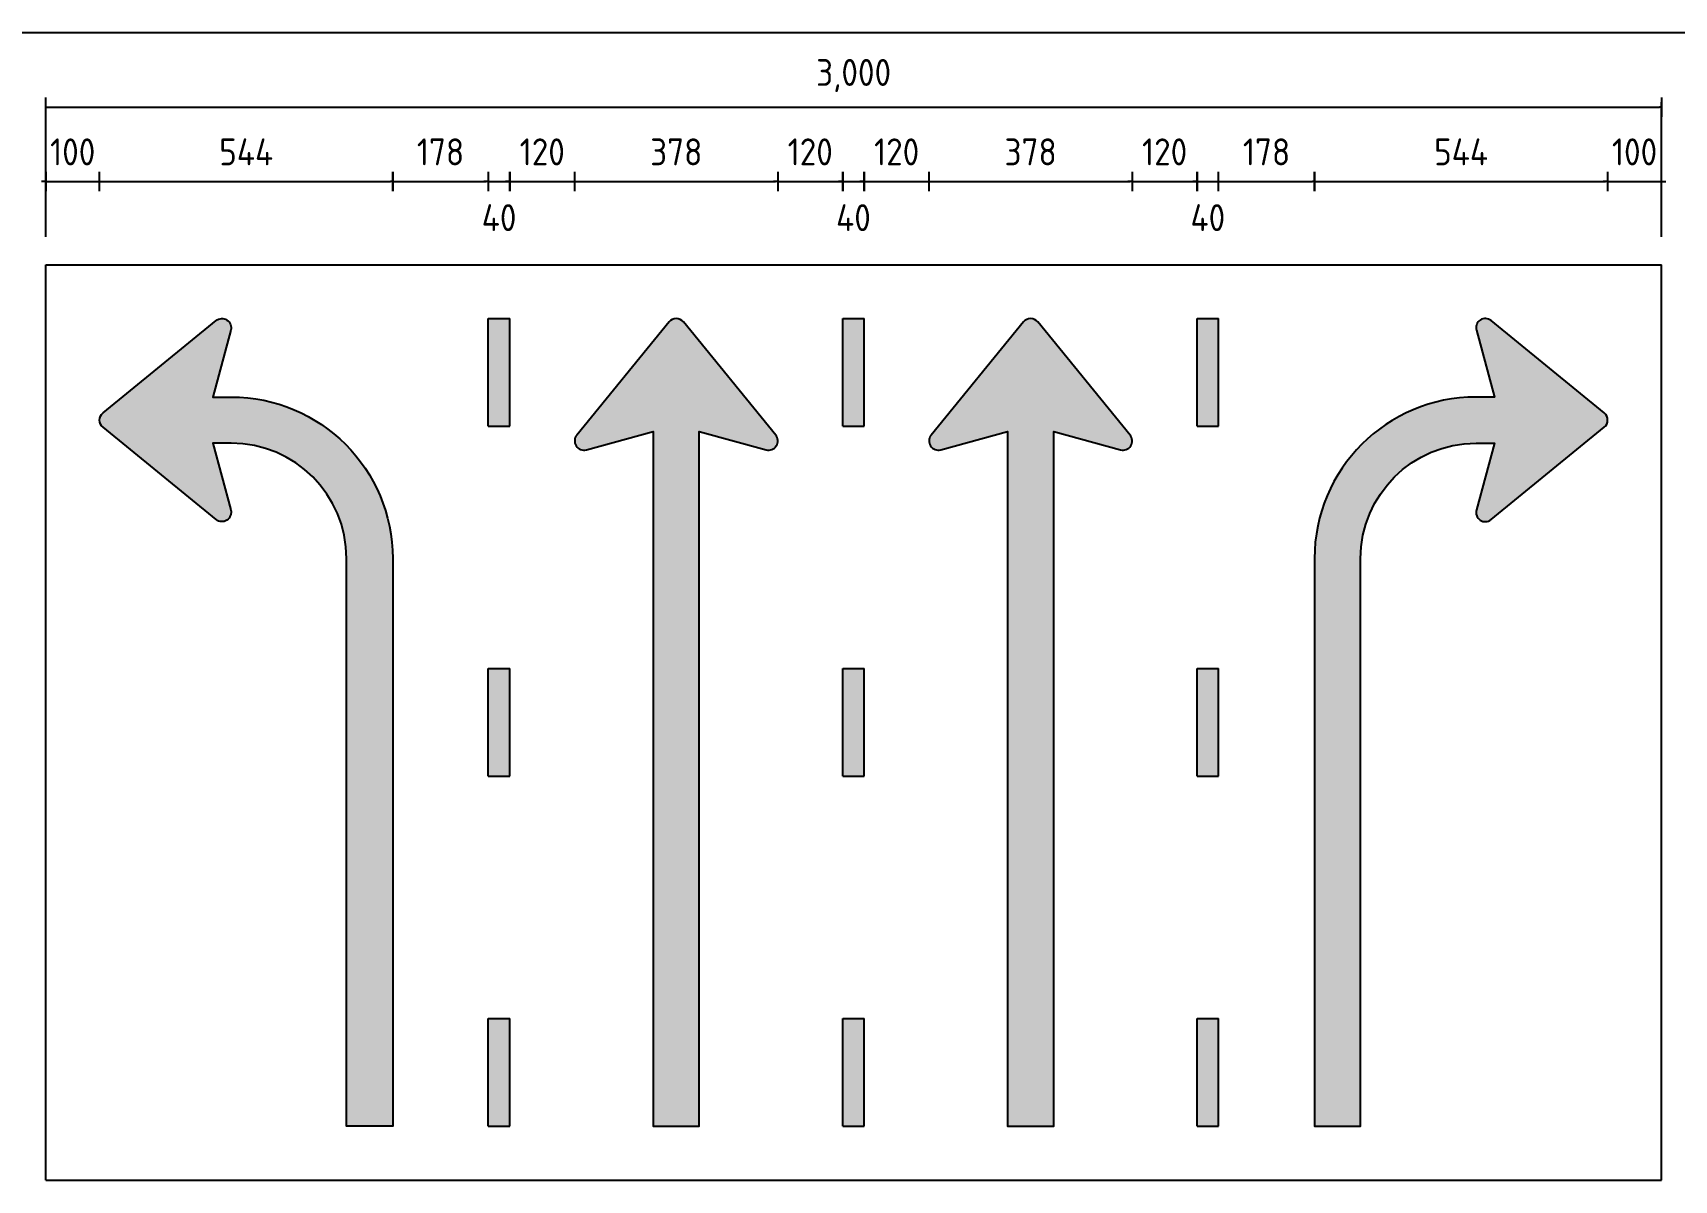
# Model space of a CAD drawing. Extents: x -30 to 420, y 0 to 297.
# Drawn here: x 76.9 to 229.3, y 186 to 292.5 of the extents above; entities that cross this region are included whole.
import ezdxf
from ezdxf.enums import TextEntityAlignment as Align

# ---------------------------------------------------------------- set-up
doc = ezdxf.new("R2010")
doc.units = 0
doc.header["$LTSCALE"] = 12
doc.header["$MEASUREMENT"] = 0
doc.layers.get('0').update_dxf_attribs({"linetype": 'CONTINUOUS'})
doc.layers.get('Defpoints').update_dxf_attribs({"linetype": 'CONTINUOUS'})
for name, color, linetype in [('L25', 1, 'CONTINUOUS'), ('L35', 3, 'CONTINUOUS'), ('T25', 1, 'CONTINUOUS'), ('TBLK18', 4, 'CONTINUOUS'), ('TBLK25', 1, 'CONTINUOUS'), ('TBLK35', 3, 'CONTINUOUS'), ('TBLK50', 7, 'CONTINUOUS')]:
    doc.layers.add(name, color=color, linetype=linetype)
doc.styles.add('ISO', font='iso')
doc.dimstyles.new('SIGNSDIM-20', dxfattribs={"dimtxt": 2.5, "dimasz": 0.2, "dimexe": 1.5, "dimexo": 2, "dimgap": 1.5, "dimtad": 1, "dimdec": 0, "dimlfac": 20, "dimrnd": 1, "dimdsep": 46, "dimlunit": 6, "dimtxsty": 'ISO', "dimblk": 'SGNDIM', "dimcen": 2.5, "dimse1": 1, "dimse2": 1, "dimadec": 0, "dimazin": 0, "dimtfac": 1, "dimtdec": 0, "dimtix": 1, "dimtmove": 0, "dimatfit": 3, "dimldrblk": 'SGNDIM', "dimfxl": 1, "dimtolj": 1, "dimtzin": 0, "dimarcsym": 0})

# ---------------------------------------------------------------- blocks, each defined once
blk = doc.blocks.new('A3BBLK')
at = {"layer": 'TBLK50'}
blk.add_line((415.5000000000002, 292.5), (13, 292.5), dxfattribs=at)
blk = doc.blocks.new('a3_in_vtblk_trial')
blk.add_blockref('A3BBLK', (0, 0))
at = {"layer": 'TBLK18', "style": 'ISO'}
blk.add_attdef('MR_DIRECTORATE', text='', height=1.5, dxfattribs=at).set_placement((381.4999759511999, 67.11854008754318), align=Align.CENTER)
for tag, p in [('STREET_NAME', (355.5137895790352, 61.09980758557714)), ('SUBURB_POSTCODE', (388.4876006384665, 61.09980758557715)), ('TELEPHONE_NO.', (368.305585181161, 58.83607451485062)), ('FAX_NO.', (393.5551626321451, 58.83607451485064))]:
    blk.add_attdef(tag, p, '', height=1.5, dxfattribs=at)
at = {"layer": 'TBLK25', "style": 'ISO'}
for tag, height, p in [('MR_BRANCH', 2, (381.4999759511999, 64.19890984097322)), ('ROAD_SECTION', 1.75, (384.5000000000002, 29.16173896970201)), ('SLK', 1.75, (384.5000000000002, 26.1075246124858)), ('CHAINAGE', 1.75, (384.5000000000002, 19.20540307318197)), ('DRG_TYPE_03', 1.75, (360.5136367805103, 11.49817876604902)), ('DRG_TYPE_02', 1.75, (360.5136367805103, 8.36094648421215)), ('DRG_TYPE_01', 1.75, (360.3001827363209, 5.421370036774192))]:
    blk.add_attdef(tag, text='', height=height, dxfattribs=at).set_placement(p, align=Align.CENTER)
for tag, p, height in [('FILE_NUMBER', (371.7734372500394, 53.23654939078443), 2.5), ('DESIGNED_/_DRAWN', (371.7734372500394, 48.48654939078443), 2), ('DATE', (405.6827107580104, 48.48654939078443), 2), ('VERIFIED', (371.7734372500394, 43.48654939078443), 2), ('DATE', (405.6827107580104, 43.40438194418351), 2), ('APPROVED', (371.7734372500394, 38.48654939078443), 2), ('DATE', (405.6827107580104, 38.39183374674627), 2), ('LOCAL_AUTHORITY', (370.4803380961682, 16.73347288757691), 1.25)]:
    blk.add_attdef(tag, p, '', height=height, dxfattribs=at)
at = {"layer": 'TBLK35', "style": 'ISO', "width": 0.9}
for tag, p in [('ROAD_PROJECT&NUMBER', (384.5000000000002, 32.2306857455136)), ('DRAWING_DESCRIPTION', (384.5000000000002, 22.28803357079107))]:
    blk.add_attdef(tag, text='', height=2.5, dxfattribs=at).set_placement(p, align=Align.CENTER)
at = {"layer": 'TBLK50', "style": 'ISO'}
blk.add_attdef('DRG_NUMBER', (370.5000239680314, 6.021273163303363), '', height=5, dxfattribs=at)
blk = doc.blocks.new('SGNDIM')
for p, q in [((0, 0), (-1, 0)), ((0, 4.5), (0, -4.5))]:
    blk.add_line(p, q)
blk = doc.blocks.new('*D25')
at = {"layer": 'Defpoints', "color": 0}
for p in [(228.1120982256147, 285.5914054584233), (78.11209822561473, 281.0497433291869), (228.1120982256147, 281.0497433291869)]:
    blk.add_point(p, dxfattribs=at)
at = {"layer": 'L25', "color": 0, "lineweight": -2}
blk.add_line((78.31209822561473, 285.5914054584233), (227.9120982256147, 285.5914054584233), dxfattribs=at)
at = {"layer": 'L25', "color": 0, "lineweight": -2, "xscale": 0.2, "yscale": 0.2, "zscale": 0.2, "rotation": 180}
blk.add_blockref('SGNDIM', (78.11209822561473, 285.5914054584233), dxfattribs=at)
at = {"layer": 'L25', "color": 0, "lineweight": -2, "xscale": 0.2, "yscale": 0.2, "zscale": 0.2}
blk.add_blockref('SGNDIM', (228.1120982256147, 285.5914054584233), dxfattribs=at)
at = {"layer": 'L25', "color": 0, "insert": (153.1120982256147, 288.5289054584233), "char_height": 2.5, "attachment_point": 5, "style": 'ISO'}
blk.add_mtext('\\A1;3,000', dxfattribs=at)
blk = doc.blocks.new('*D27')
at = {"layer": 'Defpoints', "color": 0}
for p in [(83.11209822561473, 278.6966214340641), (78.11209822561473, 270.9723527356928), (83.11209822561473, 270.9723527356928)]:
    blk.add_point(p, dxfattribs=at)
at = {"layer": 'L25', "color": 0, "lineweight": -2}
for p, q in [((77.91209822561473, 278.6966214340641), (77.71209822561472, 278.6966214340641)), ((78.11209822561473, 278.6966214340641), (83.11209822561473, 278.6966214340641)), ((83.31209822561473, 278.6966214340641), (83.51209822561474, 278.6966214340641))]:
    blk.add_line(p, q, dxfattribs=at)
at = {"layer": 'L25', "color": 0, "lineweight": -2, "xscale": 0.2, "yscale": 0.2, "zscale": 0.2}
blk.add_blockref('SGNDIM', (78.11209822561473, 278.6966214340641), dxfattribs=at)
at = {"layer": 'L25', "color": 0, "lineweight": -2, "xscale": 0.2, "yscale": 0.2, "zscale": 0.2, "rotation": 180}
blk.add_blockref('SGNDIM', (83.11209822561473, 278.6966214340641), dxfattribs=at)
at = {"layer": 'L25', "color": 0, "insert": (80.61209822561473, 281.4466214340641), "char_height": 2.5, "attachment_point": 5, "style": 'ISO'}
blk.add_mtext('\\A1;100', dxfattribs=at)
blk = doc.blocks.new('*D28')
at = {"layer": 'Defpoints', "color": 0}
for p in [(110.3263839399005, 278.6966214340641), (110.3263839399005, 278.6966214340641), (83.11209822561473, 270.9723527356928)]:
    blk.add_point(p, dxfattribs=at)
at = {"layer": 'L25', "color": 0, "lineweight": -2}
blk.add_line((83.31209822561473, 278.6966214340641), (110.1263839399005, 278.6966214340641), dxfattribs=at)
at = {"layer": 'L25', "color": 0, "lineweight": -2, "xscale": 0.2, "yscale": 0.2, "zscale": 0.2, "rotation": 180}
blk.add_blockref('SGNDIM', (83.11209822561473, 278.6966214340641), dxfattribs=at)
at = {"layer": 'L25', "color": 0, "lineweight": -2, "xscale": 0.2, "yscale": 0.2, "zscale": 0.2}
blk.add_blockref('SGNDIM', (110.3263839399005, 278.6966214340641), dxfattribs=at)
at = {"layer": 'L25', "color": 0, "insert": (96.7192410827576, 281.4466214340641), "char_height": 2.5, "attachment_point": 5, "style": 'ISO'}
blk.add_mtext('\\A1;544', dxfattribs=at)
blk = doc.blocks.new('*D29')
at = {"layer": 'Defpoints', "color": 0}
for p in [(154.0954482256164, 278.6966214340641), (160.116876797045, 278.6966214340641), (160.116876797045, 278.6966214340641)]:
    blk.add_point(p, dxfattribs=at)
at = {"layer": 'L25', "color": 0, "lineweight": -2}
for p, q in [((153.8954482256164, 278.6966214340641), (153.6954482256164, 278.6966214340641)), ((154.0954482256164, 278.6966214340641), (160.116876797045, 278.6966214340641)), ((160.316876797045, 278.6966214340641), (160.516876797045, 278.6966214340641))]:
    blk.add_line(p, q, dxfattribs=at)
at = {"layer": 'L25', "color": 0, "lineweight": -2, "xscale": 0.2, "yscale": 0.2, "zscale": 0.2}
blk.add_blockref('SGNDIM', (154.0954482256164, 278.6966214340641), dxfattribs=at)
at = {"layer": 'L25', "color": 0, "lineweight": -2, "xscale": 0.2, "yscale": 0.2, "zscale": 0.2, "rotation": 180}
blk.add_blockref('SGNDIM', (160.116876797045, 278.6966214340641), dxfattribs=at)
at = {"layer": 'L25', "color": 0, "insert": (157.1061625113307, 281.4466214340641), "char_height": 2.5, "attachment_point": 5, "style": 'ISO'}
blk.add_mtext('\\A1;120', dxfattribs=at)
blk = doc.blocks.new('*D30')
at = {"layer": 'Defpoints', "color": 0}
for p in [(160.116876797045, 278.6966214340641), (178.9740196541878, 278.6966214340641), (178.9740196541878, 278.6966214340641)]:
    blk.add_point(p, dxfattribs=at)
at = {"layer": 'L25', "color": 0, "lineweight": -2}
blk.add_line((160.316876797045, 278.6966214340641), (178.7740196541878, 278.6966214340641), dxfattribs=at)
at = {"layer": 'L25', "color": 0, "lineweight": -2, "xscale": 0.2, "yscale": 0.2, "zscale": 0.2, "rotation": 180}
blk.add_blockref('SGNDIM', (160.116876797045, 278.6966214340641), dxfattribs=at)
at = {"layer": 'L25', "color": 0, "lineweight": -2, "xscale": 0.2, "yscale": 0.2, "zscale": 0.2}
blk.add_blockref('SGNDIM', (178.9740196541878, 278.6966214340641), dxfattribs=at)
at = {"layer": 'L25', "color": 0, "insert": (169.5454482256164, 281.4466214340641), "char_height": 2.5, "attachment_point": 5, "style": 'ISO'}
blk.add_mtext('\\A1;{\\Fiso;378}', dxfattribs=at)
blk = doc.blocks.new('*D31')
at = {"layer": 'Defpoints', "color": 0}
for p in [(178.9740196541878, 278.6966214340641), (184.9954482256164, 278.6966214340641), (184.9954482256164, 278.6966214340641)]:
    blk.add_point(p, dxfattribs=at)
at = {"layer": 'L25', "color": 0, "lineweight": -2}
for p, q in [((178.7740196541878, 278.6966214340641), (178.5740196541878, 278.6966214340641)), ((178.9740196541878, 278.6966214340641), (184.9954482256164, 278.6966214340641)), ((185.1954482256164, 278.6966214340641), (185.3954482256164, 278.6966214340641))]:
    blk.add_line(p, q, dxfattribs=at)
at = {"layer": 'L25', "color": 0, "lineweight": -2, "xscale": 0.2, "yscale": 0.2, "zscale": 0.2}
blk.add_blockref('SGNDIM', (178.9740196541878, 278.6966214340641), dxfattribs=at)
at = {"layer": 'L25', "color": 0, "lineweight": -2, "xscale": 0.2, "yscale": 0.2, "zscale": 0.2, "rotation": 180}
blk.add_blockref('SGNDIM', (184.9954482256164, 278.6966214340641), dxfattribs=at)
at = {"layer": 'L25', "color": 0, "insert": (181.9847339399021, 281.4466214340641), "char_height": 2.5, "attachment_point": 5, "style": 'ISO'}
blk.add_mtext('\\A1;120', dxfattribs=at)
blk = doc.blocks.new('*D32')
at = {"layer": 'Defpoints', "color": 0}
for p in [(195.897812511329, 278.6966214340641), (223.1120982256147, 278.6966214340641), (223.1120982256147, 278.6966214340641)]:
    blk.add_point(p, dxfattribs=at)
at = {"layer": 'L25', "color": 0, "lineweight": -2}
blk.add_line((196.097812511329, 278.6966214340641), (222.9120982256147, 278.6966214340641), dxfattribs=at)
at = {"layer": 'L25', "color": 0, "lineweight": -2, "xscale": 0.2, "yscale": 0.2, "zscale": 0.2, "rotation": 180}
blk.add_blockref('SGNDIM', (195.897812511329, 278.6966214340641), dxfattribs=at)
at = {"layer": 'L25', "color": 0, "lineweight": -2, "xscale": 0.2, "yscale": 0.2, "zscale": 0.2}
blk.add_blockref('SGNDIM', (223.1120982256147, 278.6966214340641), dxfattribs=at)
at = {"layer": 'L25', "color": 0, "insert": (209.5049553684719, 281.4466214340641), "char_height": 2.5, "attachment_point": 5, "style": 'ISO'}
blk.add_mtext('\\A1;544', dxfattribs=at)
blk = doc.blocks.new('*D33')
at = {"layer": 'Defpoints', "color": 0}
for p in [(223.1120982256147, 278.6966214340641), (228.1120982256147, 278.6966214340641), (228.1120982256147, 189.9310867723293)]:
    blk.add_point(p, dxfattribs=at)
at = {"layer": 'L25', "color": 0, "lineweight": -2}
for p, q in [((222.9120982256147, 278.6966214340641), (222.7120982256147, 278.6966214340641)), ((223.1120982256147, 278.6966214340641), (228.1120982256147, 278.6966214340641)), ((228.3120982256147, 278.6966214340641), (228.5120982256147, 278.6966214340641))]:
    blk.add_line(p, q, dxfattribs=at)
at = {"layer": 'L25', "color": 0, "lineweight": -2, "xscale": 0.2, "yscale": 0.2, "zscale": 0.2}
blk.add_blockref('SGNDIM', (223.1120982256147, 278.6966214340641), dxfattribs=at)
at = {"layer": 'L25', "color": 0, "lineweight": -2, "xscale": 0.2, "yscale": 0.2, "zscale": 0.2, "rotation": 180}
blk.add_blockref('SGNDIM', (228.1120982256147, 278.6966214340641), dxfattribs=at)
at = {"layer": 'L25', "color": 0, "insert": (225.6120982256147, 281.4466214340641), "char_height": 2.5, "attachment_point": 5, "style": 'ISO'}
blk.add_mtext('\\A1;100', dxfattribs=at)
blk = doc.blocks.new('*D34')
at = {"layer": 'Defpoints', "color": 0}
for p in [(110.3263839399005, 278.6966214340641), (119.1954482256164, 278.6966214340641), (119.1954482256164, 278.6966214340641)]:
    blk.add_point(p, dxfattribs=at)
at = {"layer": 'L25', "color": 0, "lineweight": -2}
blk.add_line((110.5263839399005, 278.6966214340641), (118.9954482256164, 278.6966214340641), dxfattribs=at)
at = {"layer": 'L25', "color": 0, "lineweight": -2, "xscale": 0.2, "yscale": 0.2, "zscale": 0.2, "rotation": 180}
blk.add_blockref('SGNDIM', (110.3263839399005, 278.6966214340641), dxfattribs=at)
at = {"layer": 'L25', "color": 0, "lineweight": -2, "xscale": 0.2, "yscale": 0.2, "zscale": 0.2}
blk.add_blockref('SGNDIM', (119.1954482256164, 278.6966214340641), dxfattribs=at)
at = {"layer": 'L25', "color": 0, "insert": (114.7609160827585, 281.4466214340641), "char_height": 2.5, "attachment_point": 5, "style": 'ISO'}
blk.add_mtext('\\A1;{\\Fiso;178}', dxfattribs=at)
blk = doc.blocks.new('*D35')
at = {"layer": 'Defpoints', "color": 0}
for p in [(121.1954482256164, 278.6966214340641), (127.216876797045, 278.6966214340641), (127.216876797045, 278.6966214340641)]:
    blk.add_point(p, dxfattribs=at)
at = {"layer": 'L25', "color": 0, "lineweight": -2}
for p, q in [((120.9954482256164, 278.6966214340641), (120.7954482256164, 278.6966214340641)), ((121.1954482256164, 278.6966214340641), (127.216876797045, 278.6966214340641)), ((127.416876797045, 278.6966214340641), (127.616876797045, 278.6966214340641))]:
    blk.add_line(p, q, dxfattribs=at)
at = {"layer": 'L25', "color": 0, "lineweight": -2, "xscale": 0.2, "yscale": 0.2, "zscale": 0.2}
blk.add_blockref('SGNDIM', (121.1954482256164, 278.6966214340641), dxfattribs=at)
at = {"layer": 'L25', "color": 0, "lineweight": -2, "xscale": 0.2, "yscale": 0.2, "zscale": 0.2, "rotation": 180}
blk.add_blockref('SGNDIM', (127.216876797045, 278.6966214340641), dxfattribs=at)
at = {"layer": 'L25', "color": 0, "insert": (124.2061625113307, 281.4466214340641), "char_height": 2.5, "attachment_point": 5, "style": 'ISO'}
blk.add_mtext('\\A1;120', dxfattribs=at)
blk = doc.blocks.new('*D36')
at = {"layer": 'Defpoints', "color": 0}
for p in [(127.216876797045, 278.6966214340641), (146.0740196541878, 278.6966214340641), (146.0740196541878, 278.6966214340641)]:
    blk.add_point(p, dxfattribs=at)
at = {"layer": 'L25', "color": 0, "lineweight": -2}
blk.add_line((127.416876797045, 278.6966214340641), (145.8740196541878, 278.6966214340641), dxfattribs=at)
at = {"layer": 'L25', "color": 0, "lineweight": -2, "xscale": 0.2, "yscale": 0.2, "zscale": 0.2, "rotation": 180}
blk.add_blockref('SGNDIM', (127.216876797045, 278.6966214340641), dxfattribs=at)
at = {"layer": 'L25', "color": 0, "lineweight": -2, "xscale": 0.2, "yscale": 0.2, "zscale": 0.2}
blk.add_blockref('SGNDIM', (146.0740196541878, 278.6966214340641), dxfattribs=at)
at = {"layer": 'L25', "color": 0, "insert": (136.6454482256164, 281.4466214340641), "char_height": 2.5, "attachment_point": 5, "style": 'ISO'}
blk.add_mtext('\\A1;{\\Fiso;378}', dxfattribs=at)
blk = doc.blocks.new('*D37')
at = {"layer": 'Defpoints', "color": 0}
for p in [(146.0740196541878, 278.6966214340641), (152.0954482256164, 278.6966214340642), (152.0954482256164, 278.6966214340641)]:
    blk.add_point(p, dxfattribs=at)
at = {"layer": 'L25', "color": 0, "lineweight": -2}
for p, q in [((145.8740196541878, 278.6966214340641), (145.6740196541878, 278.6966214340641)), ((146.0740196541878, 278.6966214340641), (152.0954482256164, 278.6966214340641)), ((152.2954482256164, 278.6966214340641), (152.4954482256164, 278.6966214340641))]:
    blk.add_line(p, q, dxfattribs=at)
at = {"layer": 'L25', "color": 0, "lineweight": -2, "xscale": 0.2, "yscale": 0.2, "zscale": 0.2}
blk.add_blockref('SGNDIM', (146.0740196541878, 278.6966214340641), dxfattribs=at)
at = {"layer": 'L25', "color": 0, "lineweight": -2, "xscale": 0.2, "yscale": 0.2, "zscale": 0.2, "rotation": 180}
blk.add_blockref('SGNDIM', (152.0954482256164, 278.6966214340641), dxfattribs=at)
at = {"layer": 'L25', "color": 0, "insert": (149.0847339399021, 281.4466214340641), "char_height": 2.5, "attachment_point": 5, "style": 'ISO'}
blk.add_mtext('\\A1;120', dxfattribs=at)
blk = doc.blocks.new('*D38')
at = {"layer": 'Defpoints', "color": 0}
for p in [(195.897812511329, 281.7728347237044), (186.9954482256164, 278.6966214340641), (195.897812511329, 278.6966214340641)]:
    blk.add_point(p, dxfattribs=at)
at = {"layer": 'L25', "color": 0, "lineweight": -2}
blk.add_line((187.1954482256164, 278.6966214340641), (195.697812511329, 278.6966214340641), dxfattribs=at)
at = {"layer": 'L25', "color": 0, "lineweight": -2, "xscale": 0.2, "yscale": 0.2, "zscale": 0.2, "rotation": 180}
blk.add_blockref('SGNDIM', (186.9954482256164, 278.6966214340641), dxfattribs=at)
at = {"layer": 'L25', "color": 0, "lineweight": -2, "xscale": 0.2, "yscale": 0.2, "zscale": 0.2}
blk.add_blockref('SGNDIM', (195.897812511329, 278.6966214340641), dxfattribs=at)
at = {"layer": 'L25', "color": 0, "insert": (191.4466303684727, 281.4466214340641), "char_height": 2.5, "attachment_point": 5, "style": 'ISO'}
blk.add_mtext('\\A1;178', dxfattribs=at)
blk = doc.blocks.new('*D58')
at = {"layer": 'Defpoints', "color": 0}
for p in [(213.9463182784966, 265.9726665607099), (295.569033796265, 265.9726665607099), (295.569033796265, 243.6869522749955)]:
    blk.add_point(p, dxfattribs=at)
at = {"layer": 'L25', "color": 0, "lineweight": -2}
blk.add_line((295.569033796265, 243.8869522749955), (295.569033796265, 265.7726665607099), dxfattribs=at)
at = {"layer": 'L25', "color": 0, "lineweight": -2, "xscale": 0.2, "yscale": 0.2, "zscale": 0.2}
for p, rotation in [((295.569033796265, 265.9726665607099), 90), ((295.569033796265, 243.6869522749955), 270)]:
    blk.add_blockref('SGNDIM', p, dxfattribs=dict(at, rotation=rotation))
at = {"layer": 'L25', "color": 0, "insert": (292.819033796265, 254.8298094178527), "char_height": 2.5, "attachment_point": 5, "rotation": 90, "style": 'ISO'}
blk.add_mtext('\\A1;446', dxfattribs=at)

msp = doc.modelspace()

# ---------------------------------------------------------------- hatches: boundary and pattern name
at = {"layer": 'L25'}
h = msp.add_hatch(color=256, dxfattribs=at)
edge = h.paths.add_edge_path()
edge.add_arc((145.2168767970449, 254.6152098785499), 0.8571428571428644, 254.8107132628155, 399.2256740638758)
edge.add_line((145.8808721117693, 255.1572468695155), (137.3094435502422, 265.6572468699032))
edge.add_arc((136.6454482358344, 265.1152098785499), 0.8571428571428681, 39.22567409733649, 140.7743259026635)
edge.add_line((135.9814529214265, 265.6572468699032), (127.41002433978, 255.1572468699033))
edge.add_arc((128.0740196541879, 254.6152098785499), 0.8571428571428611, 140.7743259026656, 285.1892867371845)
edge.add_line((128.2985985687232, 253.7880108766784), (134.5025910827593, 255.4723527356928))
edge.add_line((134.5025910827593, 255.4723527356928), (134.5025910827593, 190.9723527356928))
edge.add_line((134.5025910827593, 190.9723527356928), (138.7883053684735, 190.9723527356928))
edge.add_line((138.7883053684735, 190.9723527356928), (138.7883053684735, 255.4723527356928))
edge.add_line((138.7883053684735, 255.4723527356928), (144.9922978825097, 253.7880108766784))
edge = h.paths.add_edge_path()
edge.add_line((110.3263839399005, 243.6869522749955), (110.3263839399005, 190.9723527356928))
edge.add_line((110.3263839399005, 190.9723527356928), (106.0406696541863, 190.9723527356928))
edge.add_line((106.0406696541863, 190.9723527356928), (106.0406696541862, 243.6869522749955))
edge.add_arc((95.32638393990047, 243.6869522749955), 10.71428571428569, 359.9999999999999, 449.9999999999998)
edge.add_line((95.3263839399005, 254.4012379892812), (93.61209822561483, 254.4012379892812))
edge.add_line((93.61209822561483, 254.4012379892812), (95.29644008462918, 248.197245475245))
edge.add_arc((94.46924108275766, 247.9726665607098), 0.8571428571428844, -129.22567406387878, 15.189286737182215, ccw=False)
edge.add_line((93.92720409179202, 247.3086712459854), (83.42720409140422, 255.8800998075125))
edge.add_arc((83.96924108275759, 256.5440951219204), 0.8571428571428681, 129.2256740973365, 230.7743259026635, ccw=False)
edge.add_line((83.42720409140422, 257.2080904363283), (93.92720409140423, 265.7795190179748))
edge.add_arc((94.46924108275765, 265.1155237035669), 0.8571428571428951, -15.189286737181874, 129.2256740973387, ccw=False)
edge.add_line((95.29644008462918, 264.8909447890317), (93.61209822561483, 258.6869522749955))
edge.add_line((93.61209822561483, 258.6869522749955), (95.3263839399005, 258.6869522749955))
edge.add_arc((95.32638393990048, 243.6869522749955), 15, -1.1368683772161603e-13, 89.99999999999989, ccw=False)
edge = h.paths.add_edge_path()
edge.add_line((195.897812511329, 243.6869522749955), (195.897812511329, 190.9723527356928))
edge.add_line((195.897812511329, 190.9723527356928), (200.1835267970432, 190.9723527356928))
edge.add_line((200.1835267970432, 190.9723527356928), (200.1835267970433, 243.6869522749955))
edge.add_arc((210.897812511329, 243.6869522749955), 10.71428571428569, 90.00000000000023, 180.0000000000001, ccw=False)
edge.add_line((210.897812511329, 254.4012379892812), (212.6120982256147, 254.4012379892812))
edge.add_line((212.6120982256147, 254.4012379892812), (210.9277563666003, 248.197245475245))
edge.add_arc((211.7549553684718, 247.9726665607098), 0.8571428571428844, 164.8107132628178, 309.2256740638787)
edge.add_line((212.2969923594375, 247.3086712459854), (222.7969923598253, 255.8800998075125))
edge.add_arc((222.2549553684719, 256.5440951219204), 0.8571428571428681, 309.2256740973365, 410.7743259026636)
edge.add_line((222.7969923598253, 257.2080904363283), (212.2969923598253, 265.7795190179748))
edge.add_arc((211.7549553684719, 265.1155237035669), 0.8571428571428861, 50.77432590266204, 195.1892867371817)
edge.add_line((210.9277563666003, 264.8909447890317), (212.6120982256147, 258.6869522749955))
edge.add_line((212.6120982256147, 258.6869522749955), (210.897812511329, 258.6869522749955))
edge.add_arc((210.897812511329, 243.6869522749955), 15, 90, 180.0000000000001)
edge = h.paths.add_edge_path()
edge.add_arc((178.1168767970449, 254.6152098785499), 0.8571428571428644, 254.8107132628155, 399.2256740638758)
edge.add_line((178.7808721117693, 255.1572468695155), (170.2094435502422, 265.6572468699032))
edge.add_arc((169.5454482358343, 265.1152098785499), 0.8571428571428681, 39.22567409733649, 140.7743259026635)
edge.add_line((168.8814529214264, 265.6572468699032), (160.3100243397799, 255.1572468699033))
edge.add_arc((160.9740196541879, 254.6152098785499), 0.8571428571428721, 140.7743259026662, 285.1892867371845)
edge.add_line((161.1985985687231, 253.7880108766784), (167.4025910827593, 255.4723527356928))
edge.add_line((167.4025910827593, 255.4723527356928), (167.4025910827593, 190.9723527356928))
edge.add_line((167.4025910827593, 190.9723527356928), (171.6883053684735, 190.9723527356928))
edge.add_line((171.6883053684735, 190.9723527356928), (171.6883053684735, 255.4723527356928))
edge.add_line((171.6883053684735, 255.4723527356928), (177.8922978825096, 253.7880108766784))
h = msp.add_hatch(color=256, dxfattribs=at)
h.paths.add_polyline_path([(119.1954482256164, 223.4723527356928), (119.1954482256164, 233.4723527356928), (121.1954482256164, 233.4723527356928), (121.1954482256164, 223.4723527356928)])
h.paths.add_polyline_path([(121.1954482256164, 255.9723527356928), (121.1954482256164, 265.9723527356928), (119.1954482256164, 265.9723527356928), (119.1954482256164, 255.9723527356928)])
h.paths.add_polyline_path([(121.1954482256164, 190.9723527356928), (121.1954482256164, 200.9723527356928), (119.1954482256164, 200.9723527356928), (119.1954482256164, 190.9723527356928)])
h.paths.add_polyline_path([(152.0954482256164, 190.9723527356928), (154.0954482256164, 190.9723527356928), (154.0954482256164, 200.9723527356928), (152.0954482256164, 200.9723527356928)])
h.paths.add_polyline_path([(152.0954482256164, 265.9723527356928), (154.0954482256164, 265.9723527356928), (154.0954482256164, 255.9723527356928), (152.0954482256164, 255.9723527356928)])
h.paths.add_polyline_path([(152.0954482256164, 233.4723527356928), (154.0954482256164, 233.4723527356928), (154.0954482256164, 223.4723527356928), (152.0954482256164, 223.4723527356928)])
h.paths.add_polyline_path([(184.9954482256164, 190.9723527356928), (186.9954482256164, 190.9723527356928), (186.9954482256164, 200.9723527356928), (184.9954482256164, 200.9723527356928)])
h.paths.add_polyline_path([(184.9954482256164, 190.9723527356928), (186.9954482256164, 190.9723527356928)], flags=17)
h.paths.add_polyline_path([(184.9954482256164, 265.9723527356928), (186.9954482256164, 265.9723527356928), (186.9954482256164, 255.9723527356928), (184.9954482256164, 255.9723527356928)])
h.paths.add_polyline_path([(184.9954482256164, 233.4723527356928), (186.9954482256164, 233.4723527356928), (186.9954482256164, 223.4723527356928), (184.9954482256164, 223.4723527356928)])
edge = h.paths.add_edge_path()
edge.add_line((119.1954482256164, 190.9723527356928), (121.1954482256164, 190.9723527356928))
edge.add_line((152.0954482256164, 190.9723527356928), (154.0954482256164, 190.9723527356928))

# ---------------------------------------------------------------- linework, layer by layer
for p, q in [((118.9954482256164, 278.6966214340641), (118.7954482256164, 278.6966214340641)), ((119.1954482256164, 278.6966214340641), (121.1954482256164, 278.6966214340641)), ((121.3954482256164, 278.6966214340641), (121.5954482256164, 278.6966214340641)), ((151.8954482256164, 278.6966214340641), (151.6954482256164, 278.6966214340641)), ((152.0954482256164, 278.6966214340641), (154.0954482256164, 278.6966214340641)), ((154.2954482256164, 278.6966214340641), (154.4954482256164, 278.6966214340641)), ((184.7954482256164, 278.6966214340641), (184.5954482256164, 278.6966214340641)), ((184.9954482256164, 278.6966214340641), (186.9954482256164, 278.6966214340641)), ((187.1954482256164, 278.6966214340641), (187.3954482256164, 278.6966214340641))]:
    msp.add_line(p, q, dxfattribs=at)
for points in [[(110.3263839399005, 243.6869522749955), (110.3263839399005, 190.9723527356928), (106.0406696541863, 190.9723527356928), (106.0406696541862, 243.6869522749955, 0.414213562373095), (95.3263839399005, 254.4012379892812), (93.61209822561483, 254.4012379892812), (95.29644008462918, 248.197245475245, -0.7293125378918052), (93.92720409179202, 247.3086712459854), (83.42720409140422, 255.8800998075125, -0.4745603755810995), (83.42720409140422, 257.2080904363283), (93.92720409140423, 265.7795190179748, -0.7293125381154544), (95.29644008462918, 264.8909447890317), (93.61209822561483, 258.6869522749955), (95.3263839399005, 258.6869522749955, -0.414213562373095)], [(144.9922978825097, 253.7880108766784, 0.7293125378918103), (145.8808721117693, 255.1572468695155), (137.3094435502422, 265.6572468699032, 0.4745603755811055), (135.9814529214265, 265.6572468699032), (127.41002433978, 255.1572468699033, 0.7293125381154524), (128.2985985687232, 253.7880108766784), (134.5025910827593, 255.4723527356928), (134.5025910827593, 190.9723527356928), (138.7883053684735, 190.9723527356928), (138.7883053684735, 255.4723527356928)], [(177.8922978825096, 253.7880108766784, 0.7293125378918103), (178.7808721117693, 255.1572468695155), (170.2094435502422, 265.6572468699032, 0.4745603755811055), (168.8814529214264, 265.6572468699032), (160.3100243397799, 255.1572468699033, 0.7293125381154524), (161.1985985687231, 253.7880108766784), (167.4025910827593, 255.4723527356928), (167.4025910827593, 190.9723527356928), (171.6883053684735, 190.9723527356928), (171.6883053684735, 255.4723527356928)], [(195.897812511329, 243.6869522749955), (195.897812511329, 190.9723527356928), (200.1835267970432, 190.9723527356928), (200.1835267970433, 243.6869522749955, -0.414213562373095), (210.897812511329, 254.4012379892812), (212.6120982256147, 254.4012379892812), (210.9277563666003, 248.197245475245, 0.7293125378918052), (212.2969923594375, 247.3086712459854), (222.7969923598253, 255.8800998075125, 0.4745603755810995), (222.7969923598253, 257.2080904363283), (212.2969923598253, 265.7795190179748, 0.7293125381154544), (210.9277563666003, 264.8909447890317), (212.6120982256147, 258.6869522749955), (210.897812511329, 258.6869522749955, 0.414213562373095)]]:
    msp.add_lwpolyline(points, format="xyb", close=True, dxfattribs=at)
at = {"layer": 'L35'}
for p, q in [((78.11209822561473, 185.9723527356928), (78.11209822561473, 270.9723527356928)), ((78.11209822561473, 270.9723527356928), (228.1120982256147, 270.9723527356928)), ((228.1120982256147, 185.9723527356928), (228.1120982256147, 270.9723527356928)), ((119.1954482256164, 265.9723527356928), (121.1954482256164, 265.9723527356928)), ((119.1954482256164, 255.9723527356928), (119.1954482256164, 265.9723527356928)), ((121.1954482256164, 255.9723527356928), (121.1954482256164, 265.9723527356928)), ((152.0954482256164, 255.9723527356928), (152.0954482256164, 265.9723527356928)), ((152.0954482256164, 265.9723527356928), (154.0954482256164, 265.9723527356928)), ((154.0954482256164, 255.9723527356928), (154.0954482256164, 265.9723527356928)), ((184.9954482256164, 255.9723527356928), (184.9954482256164, 265.9723527356928)), ((184.9954482256164, 265.9723527356928), (186.9954482256164, 265.9723527356928)), ((186.9954482256164, 255.9723527356928), (186.9954482256164, 265.9723527356928)), ((119.1954482256164, 255.9723527356928), (121.1954482256164, 255.9723527356928)), ((152.0954482256164, 255.9723527356928), (154.0954482256164, 255.9723527356928)), ((184.9954482256164, 255.9723527356928), (186.9954482256164, 255.9723527356928)), ((119.1954482256164, 233.4723527356928), (121.1954482256164, 233.4723527356928)), ((119.1954482256164, 223.4723527356928), (119.1954482256164, 233.4723527356928)), ((121.1954482256164, 223.4723527356928), (121.1954482256164, 233.4723527356928)), ((152.0954482256164, 223.4723527356928), (152.0954482256164, 233.4723527356928)), ((152.0954482256164, 233.4723527356928), (154.0954482256164, 233.4723527356928)), ((154.0954482256164, 223.4723527356928), (154.0954482256164, 233.4723527356928)), ((184.9954482256164, 223.4723527356928), (184.9954482256164, 233.4723527356928)), ((184.9954482256164, 233.4723527356928), (186.9954482256164, 233.4723527356928)), ((186.9954482256164, 223.4723527356928), (186.9954482256164, 233.4723527356928)), ((119.1954482256164, 223.4723527356928), (121.1954482256164, 223.4723527356928)), ((152.0954482256164, 223.4723527356928), (154.0954482256164, 223.4723527356928)), ((184.9954482256164, 223.4723527356928), (186.9954482256164, 223.4723527356928)), ((119.1954482256164, 200.9723527356928), (121.1954482256164, 200.9723527356928)), ((119.1954482256164, 190.9723527356928), (119.1954482256164, 200.9723527356928)), ((121.1954482256164, 190.9723527356928), (121.1954482256164, 200.9723527356928)), ((152.0954482256164, 190.9723527356928), (152.0954482256164, 200.9723527356928)), ((152.0954482256164, 200.9723527356928), (154.0954482256164, 200.9723527356928)), ((154.0954482256164, 190.9723527356928), (154.0954482256164, 200.9723527356928)), ((184.9954482256164, 190.9723527356928), (184.9954482256164, 200.9723527356928)), ((184.9954482256164, 200.9723527356928), (186.9954482256164, 200.9723527356928)), ((186.9954482256164, 190.9723527356928), (186.9954482256164, 200.9723527356928)), ((119.1954482256164, 190.9723527356928), (121.1954482256164, 190.9723527356928)), ((119.1954482256164, 190.9723527356928), (121.1954482256164, 190.9723527356928)), ((152.0954482256164, 190.9723527356928), (154.0954482256164, 190.9723527356928)), ((152.0954482256164, 190.9723527356928), (154.0954482256164, 190.9723527356928)), ((184.9954482256164, 190.9723527356928), (186.9954482256164, 190.9723527356928)), ((184.9954482256164, 190.9723527356928), (186.9954482256164, 190.9723527356928)), ((184.9954482256164, 190.9723527356928), (186.9954482256164, 190.9723527356928)), ((78.11209822561473, 185.9723527356928), (228.1120982256147, 185.9723527356928))]:
    msp.add_line(p, q, dxfattribs=at)
at = {"layer": 'T25'}
for p, q in [((78.11209822561473, 273.5468146003963), (78.11209822561473, 286.0468146003963)), ((228.1120982256147, 273.5468146003961), (228.1120982256147, 286.0468146003963))]:
    msp.add_line(p, q, dxfattribs=at)

# ---------------------------------------------------------------- block references
at = {"layer": 'L25'}
msp.add_blockref('a3_in_vtblk_trial', (0, 0), dxfattribs=at)
at = {"layer": 'L25', "xscale": 0.2, "yscale": 0.2, "zscale": 0.2}
for p in [(119.1954482256164, 278.6966214340641), (152.0954482256164, 278.6966214340641), (184.9954482256164, 278.6966214340641)]:
    msp.add_blockref('SGNDIM', p, dxfattribs=at)
at = {"layer": 'L25', "xscale": 0.2, "yscale": 0.2, "zscale": 0.2, "rotation": 180}
for p in [(121.1954482256164, 278.6966214340641), (154.0954482256164, 278.6966214340641), (186.9954482256164, 278.6966214340641)]:
    msp.add_blockref('SGNDIM', p, dxfattribs=at)

# ---------------------------------------------------------------- texts
at = {"layer": 'L25', "char_height": 2.5, "attachment_point": 5, "style": 'ISO'}
for insert in [(120.1954482256164, 275.3390835849764), (153.0954482256164, 275.3390835849764), (185.9954482256164, 275.3390835849764)]:
    msp.add_mtext('\\A1;40', dxfattribs=dict(at, insert=insert))

# ---------------------------------------------------------------- dimensions: what is measured, and where the dimension line sits
at = {"layer": 'L25'}
for base, p1, p2, picture, middle in [((228.1120982256147, 285.5914054584233), (78.11209822561473, 281.0497433291869), (228.1120982256147, 281.0497433291869), '*D25', (153.1120982256147, 288.5289054584233)), ((83.11209822561473, 278.6966214340641), (78.11209822561473, 270.9723527356928), (83.11209822561473, 270.9723527356928), '*D27', (80.61209822561473, 281.4466214340641)), ((127.216876797045, 278.6966214340641), (121.1954482256164, 278.6966214340641), (127.216876797045, 278.6966214340641), '*D35', (124.2061625113307, 281.4466214340641))]:
    dim = msp.add_linear_dim(base=base, p1=p1, p2=p2, dimstyle='SIGNSDIM-20', dxfattribs=at)
    dim.commit()
    dim.dimension.update_dxf_attribs({"geometry": picture, "text_midpoint": middle})
for base, p1, p2, picture, middle in [((110.3263839399005, 278.6966214340641), (83.11209822561473, 270.9723527356928), (110.3263839399005, 278.6966214340641), '*D28', (96.7192410827576, 281.4466214340641)), ((152.0954482256164, 278.6966214340641), (146.0740196541878, 278.6966214340641), (152.0954482256164, 278.6966214340642), '*D37', (149.0847339399021, 281.4466214340641)), ((160.116876797045, 278.6966214340641), (154.0954482256164, 278.6966214340641), (160.116876797045, 278.6966214340641), '*D29', (157.1061625113307, 281.4466214340641)), ((184.9954482256164, 278.6966214340641), (178.9740196541878, 278.6966214340641), (184.9954482256164, 278.6966214340641), '*D31', (181.9847339399021, 281.4466214340641)), ((195.897812511329, 278.6966214340641), (186.9954482256164, 278.6966214340641), (195.897812511329, 281.7728347237044), '*D38', (191.4466303684727, 281.4466214340641)), ((223.1120982256147, 278.6966214340641), (195.897812511329, 278.6966214340641), (223.1120982256147, 278.6966214340641), '*D32', (209.5049553684719, 281.4466214340641)), ((228.1120982256147, 278.6966214340641), (223.1120982256147, 278.6966214340641), (228.1120982256147, 189.9310867723293), '*D33', (225.6120982256147, 281.4466214340641))]:
    dim = msp.add_linear_dim(base=base, p1=p1, p2=p2, dimstyle='SIGNSDIM-20', override={"dimtmove": 1}, dxfattribs=at)
    dim.commit()
    dim.dimension.update_dxf_attribs({"geometry": picture, "text_midpoint": middle})
dim = msp.add_linear_dim(base=(119.1954482256164, 278.6966214340641), p1=(110.3263839399005, 278.6966214340641), p2=(119.1954482256164, 278.6966214340641), text='{\\Fiso;178}', dimstyle='SIGNSDIM-20', dxfattribs=at)
dim.commit()
dim.dimension.update_dxf_attribs({"geometry": '*D34', "text_midpoint": (114.7609160827585, 281.4466214340641)})
for base, p1, p2, picture, middle in [((146.0740196541878, 278.6966214340641), (127.216876797045, 278.6966214340641), (146.0740196541878, 278.6966214340641), '*D36', (136.6454482256164, 281.4466214340641)), ((178.9740196541878, 278.6966214340641), (160.116876797045, 278.6966214340641), (178.9740196541878, 278.6966214340641), '*D30', (169.5454482256164, 281.4466214340641))]:
    dim = msp.add_linear_dim(base=base, p1=p1, p2=p2, text='{\\Fiso;378}', dimstyle='SIGNSDIM-20', override={"dimtmove": 1}, dxfattribs=at)
    dim.commit()
    dim.dimension.update_dxf_attribs({"geometry": picture, "text_midpoint": middle})
dim = msp.add_linear_dim(base=(295.569033796265, 265.9726665607099), p1=(295.569033796265, 243.6869522749955), p2=(213.9463182784966, 265.9726665607099), angle=90, dimstyle='SIGNSDIM-20', dxfattribs=at)
dim.commit()
dim.dimension.update_dxf_attribs({"geometry": '*D58', "text_midpoint": (292.819033796265, 254.8298094178527)})

doc.saveas('drawing.dxf')
